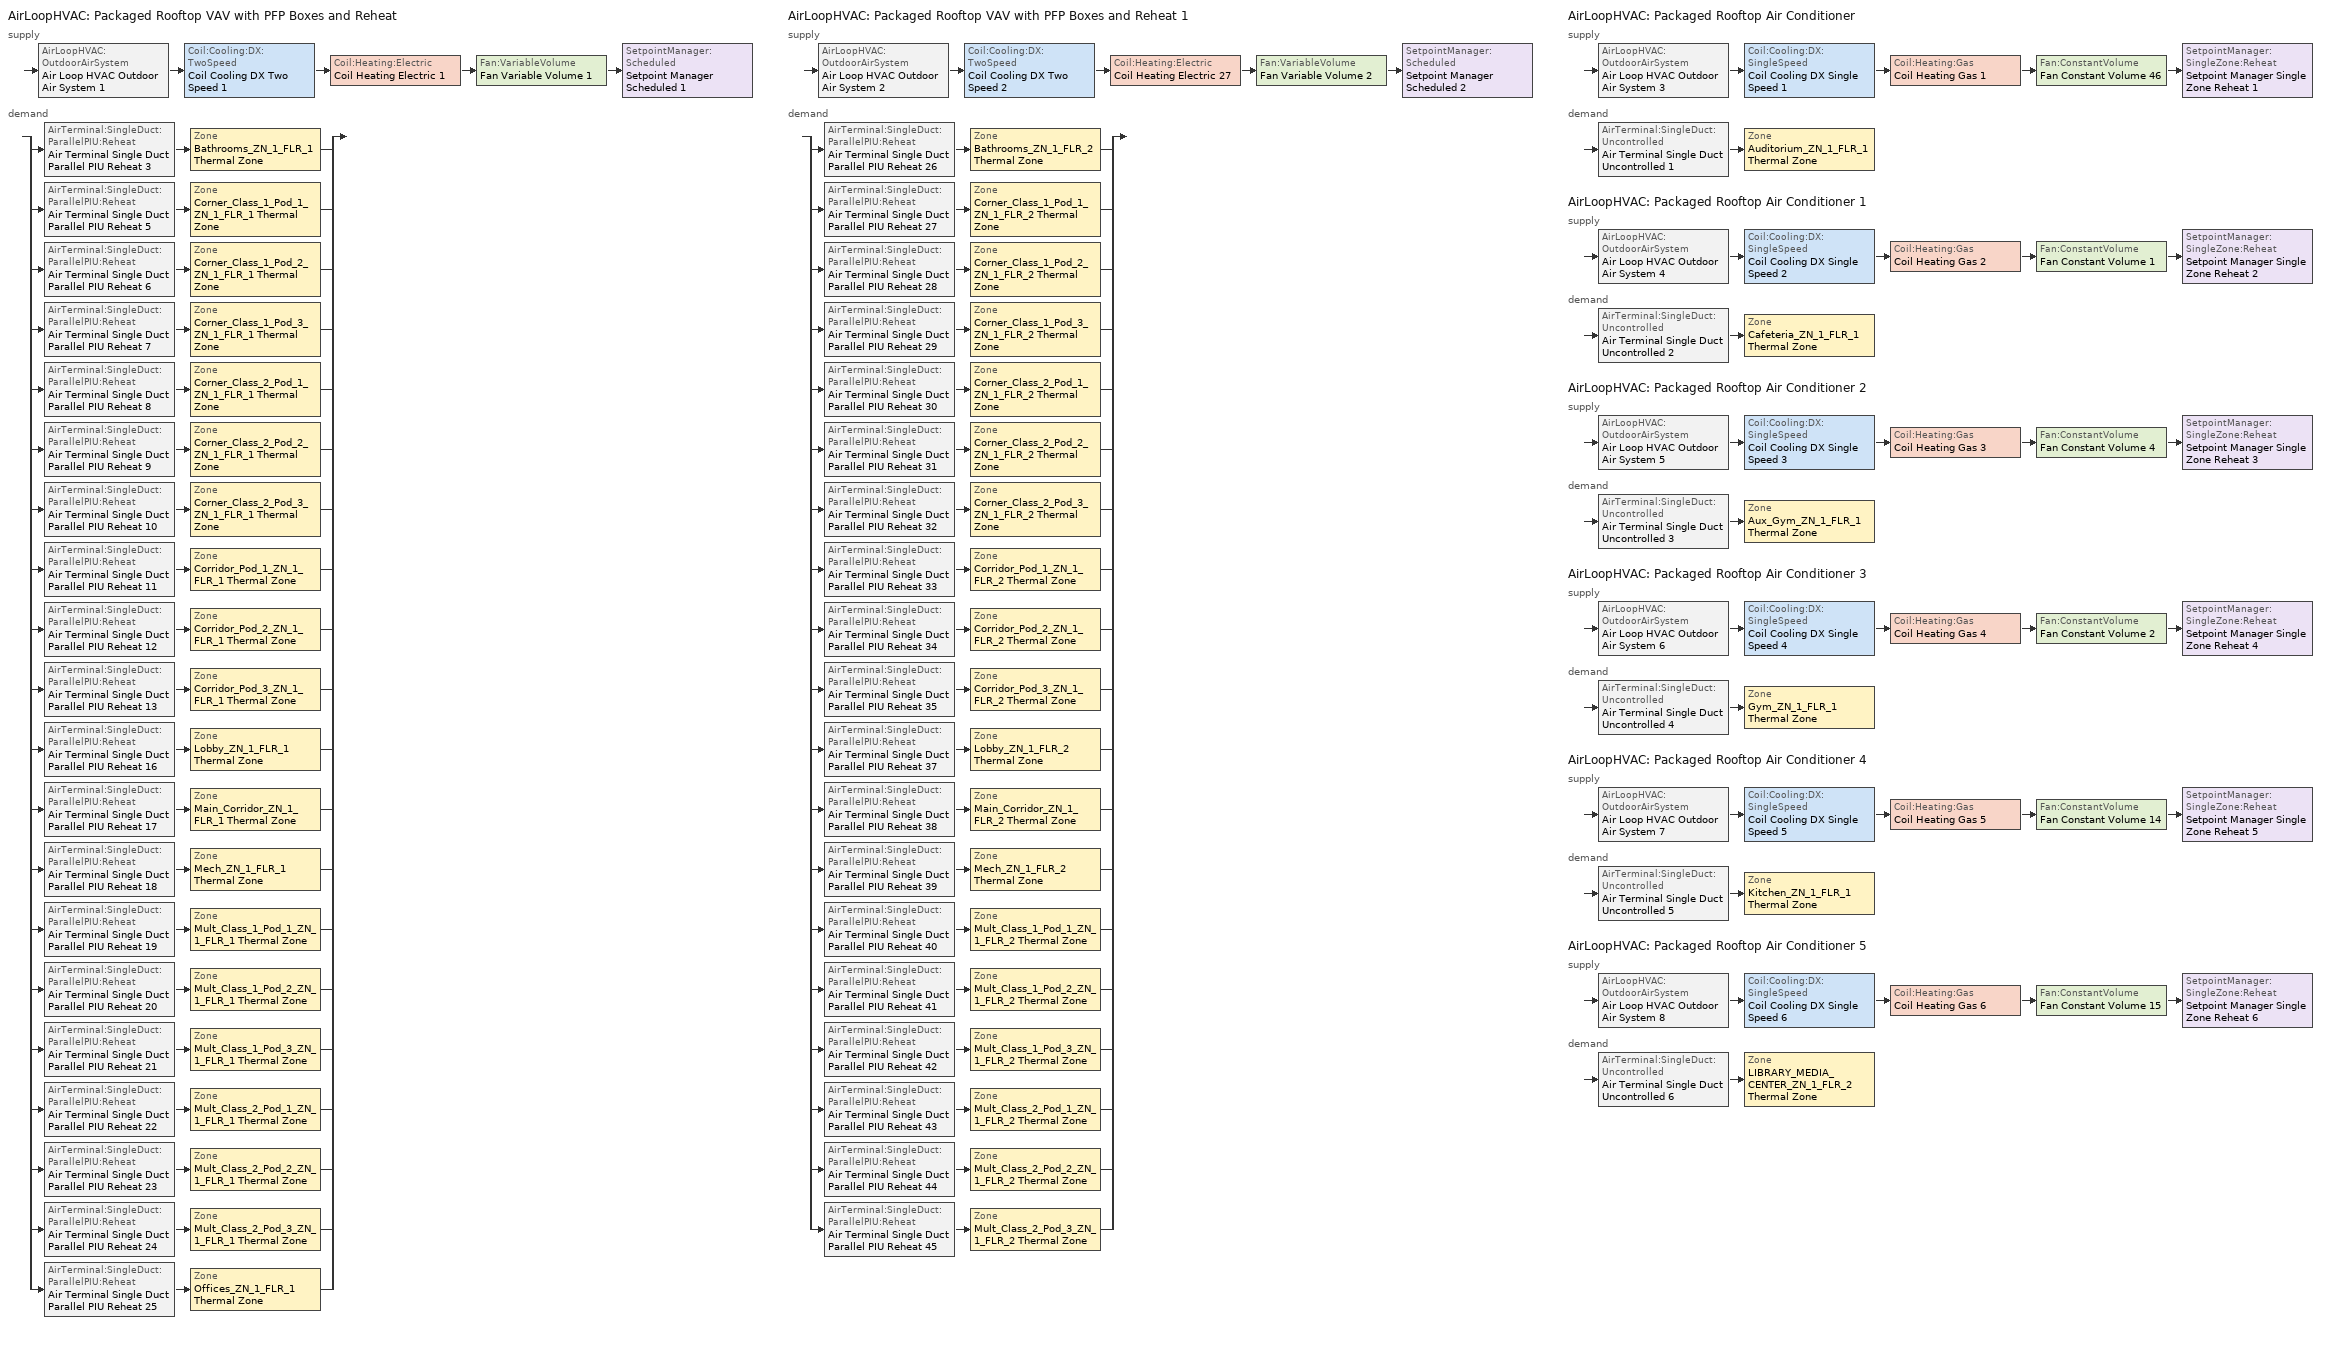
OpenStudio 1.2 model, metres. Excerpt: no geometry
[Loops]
AirLoopHVAC 'Packaged Rooftop VAV with PFP Boxes and Reheat'
 supply: AirLoopHVAC:OutdoorAirSystem 'Air Loop HVAC Outdoor Air System 1' > Coil:Cooling:DX:TwoSpeed 'Coil Cooling DX Two Speed 1' > Coil:Heating:Electric 'Coil Heating Electric 1' > Fan:VariableVolume 'Fan Variable Volume 1' > SetpointManager:Scheduled 'Setpoint Manager Scheduled 1'
 demand: split
  | AirTerminal:SingleDuct:ParallelPIU:Reheat 'Air Terminal Single Duct Parallel PIU Reheat 3' > Zone 'Bathrooms_ZN_1_FLR_1 Thermal Zone'
  | AirTerminal:SingleDuct:ParallelPIU:Reheat 'Air Terminal Single Duct Parallel PIU Reheat 5' > Zone 'Corner_Class_1_Pod_1_ZN_1_FLR_1 Thermal Zone'
  | AirTerminal:SingleDuct:ParallelPIU:Reheat 'Air Terminal Single Duct Parallel PIU Reheat 6' > Zone 'Corner_Class_1_Pod_2_ZN_1_FLR_1 Thermal Zone'
  | AirTerminal:SingleDuct:ParallelPIU:Reheat 'Air Terminal Single Duct Parallel PIU Reheat 7' > Zone 'Corner_Class_1_Pod_3_ZN_1_FLR_1 Thermal Zone'
  | AirTerminal:SingleDuct:ParallelPIU:Reheat 'Air Terminal Single Duct Parallel PIU Reheat 8' > Zone 'Corner_Class_2_Pod_1_ZN_1_FLR_1 Thermal Zone'
  | AirTerminal:SingleDuct:ParallelPIU:Reheat 'Air Terminal Single Duct Parallel PIU Reheat 9' > Zone 'Corner_Class_2_Pod_2_ZN_1_FLR_1 Thermal Zone'
  | AirTerminal:SingleDuct:ParallelPIU:Reheat 'Air Terminal Single Duct Parallel PIU Reheat 10' > Zone 'Corner_Class_2_Pod_3_ZN_1_FLR_1 Thermal Zone'
  | AirTerminal:SingleDuct:ParallelPIU:Reheat 'Air Terminal Single Duct Parallel PIU Reheat 11' > Zone 'Corridor_Pod_1_ZN_1_FLR_1 Thermal Zone'
  | AirTerminal:SingleDuct:ParallelPIU:Reheat 'Air Terminal Single Duct Parallel PIU Reheat 12' > Zone 'Corridor_Pod_2_ZN_1_FLR_1 Thermal Zone'
  | AirTerminal:SingleDuct:ParallelPIU:Reheat 'Air Terminal Single Duct Parallel PIU Reheat 13' > Zone 'Corridor_Pod_3_ZN_1_FLR_1 Thermal Zone'
  | AirTerminal:SingleDuct:ParallelPIU:Reheat 'Air Terminal Single Duct Parallel PIU Reheat 16' > Zone 'Lobby_ZN_1_FLR_1 Thermal Zone'
  | AirTerminal:SingleDuct:ParallelPIU:Reheat 'Air Terminal Single Duct Parallel PIU Reheat 17' > Zone 'Main_Corridor_ZN_1_FLR_1 Thermal Zone'
  | AirTerminal:SingleDuct:ParallelPIU:Reheat 'Air Terminal Single Duct Parallel PIU Reheat 18' > Zone 'Mech_ZN_1_FLR_1 Thermal Zone'
  | AirTerminal:SingleDuct:ParallelPIU:Reheat 'Air Terminal Single Duct Parallel PIU Reheat 19' > Zone 'Mult_Class_1_Pod_1_ZN_1_FLR_1 Thermal Zone'
  | AirTerminal:SingleDuct:ParallelPIU:Reheat 'Air Terminal Single Duct Parallel PIU Reheat 20' > Zone 'Mult_Class_1_Pod_2_ZN_1_FLR_1 Thermal Zone'
  | AirTerminal:SingleDuct:ParallelPIU:Reheat 'Air Terminal Single Duct Parallel PIU Reheat 21' > Zone 'Mult_Class_1_Pod_3_ZN_1_FLR_1 Thermal Zone'
  | AirTerminal:SingleDuct:ParallelPIU:Reheat 'Air Terminal Single Duct Parallel PIU Reheat 22' > Zone 'Mult_Class_2_Pod_1_ZN_1_FLR_1 Thermal Zone'
  | AirTerminal:SingleDuct:ParallelPIU:Reheat 'Air Terminal Single Duct Parallel PIU Reheat 23' > Zone 'Mult_Class_2_Pod_2_ZN_1_FLR_1 Thermal Zone'
  | AirTerminal:SingleDuct:ParallelPIU:Reheat 'Air Terminal Single Duct Parallel PIU Reheat 24' > Zone 'Mult_Class_2_Pod_3_ZN_1_FLR_1 Thermal Zone'
  | AirTerminal:SingleDuct:ParallelPIU:Reheat 'Air Terminal Single Duct Parallel PIU Reheat 25' > Zone 'Offices_ZN_1_FLR_1 Thermal Zone'
AirLoopHVAC 'Packaged Rooftop VAV with PFP Boxes and Reheat 1'
 supply: AirLoopHVAC:OutdoorAirSystem 'Air Loop HVAC Outdoor Air System 2' > Coil:Cooling:DX:TwoSpeed 'Coil Cooling DX Two Speed 2' > Coil:Heating:Electric 'Coil Heating Electric 27' > Fan:VariableVolume 'Fan Variable Volume 2' > SetpointManager:Scheduled 'Setpoint Manager Scheduled 2'
 demand: split
  | AirTerminal:SingleDuct:ParallelPIU:Reheat 'Air Terminal Single Duct Parallel PIU Reheat 26' > Zone 'Bathrooms_ZN_1_FLR_2 Thermal Zone'
  | AirTerminal:SingleDuct:ParallelPIU:Reheat 'Air Terminal Single Duct Parallel PIU Reheat 27' > Zone 'Corner_Class_1_Pod_1_ZN_1_FLR_2 Thermal Zone'
  | AirTerminal:SingleDuct:ParallelPIU:Reheat 'Air Terminal Single Duct Parallel PIU Reheat 28' > Zone 'Corner_Class_1_Pod_2_ZN_1_FLR_2 Thermal Zone'
  | AirTerminal:SingleDuct:ParallelPIU:Reheat 'Air Terminal Single Duct Parallel PIU Reheat 29' > Zone 'Corner_Class_1_Pod_3_ZN_1_FLR_2 Thermal Zone'
  | AirTerminal:SingleDuct:ParallelPIU:Reheat 'Air Terminal Single Duct Parallel PIU Reheat 30' > Zone 'Corner_Class_2_Pod_1_ZN_1_FLR_2 Thermal Zone'
  | AirTerminal:SingleDuct:ParallelPIU:Reheat 'Air Terminal Single Duct Parallel PIU Reheat 31' > Zone 'Corner_Class_2_Pod_2_ZN_1_FLR_2 Thermal Zone'
  | AirTerminal:SingleDuct:ParallelPIU:Reheat 'Air Terminal Single Duct Parallel PIU Reheat 32' > Zone 'Corner_Class_2_Pod_3_ZN_1_FLR_2 Thermal Zone'
  | AirTerminal:SingleDuct:ParallelPIU:Reheat 'Air Terminal Single Duct Parallel PIU Reheat 33' > Zone 'Corridor_Pod_1_ZN_1_FLR_2 Thermal Zone'
  | AirTerminal:SingleDuct:ParallelPIU:Reheat 'Air Terminal Single Duct Parallel PIU Reheat 34' > Zone 'Corridor_Pod_2_ZN_1_FLR_2 Thermal Zone'
  | AirTerminal:SingleDuct:ParallelPIU:Reheat 'Air Terminal Single Duct Parallel PIU Reheat 35' > Zone 'Corridor_Pod_3_ZN_1_FLR_2 Thermal Zone'
  | AirTerminal:SingleDuct:ParallelPIU:Reheat 'Air Terminal Single Duct Parallel PIU Reheat 37' > Zone 'Lobby_ZN_1_FLR_2 Thermal Zone'
  | AirTerminal:SingleDuct:ParallelPIU:Reheat 'Air Terminal Single Duct Parallel PIU Reheat 38' > Zone 'Main_Corridor_ZN_1_FLR_2 Thermal Zone'
  | AirTerminal:SingleDuct:ParallelPIU:Reheat 'Air Terminal Single Duct Parallel PIU Reheat 39' > Zone 'Mech_ZN_1_FLR_2 Thermal Zone'
  | AirTerminal:SingleDuct:ParallelPIU:Reheat 'Air Terminal Single Duct Parallel PIU Reheat 40' > Zone 'Mult_Class_1_Pod_1_ZN_1_FLR_2 Thermal Zone'
  | AirTerminal:SingleDuct:ParallelPIU:Reheat 'Air Terminal Single Duct Parallel PIU Reheat 41' > Zone 'Mult_Class_1_Pod_2_ZN_1_FLR_2 Thermal Zone'
  | AirTerminal:SingleDuct:ParallelPIU:Reheat 'Air Terminal Single Duct Parallel PIU Reheat 42' > Zone 'Mult_Class_1_Pod_3_ZN_1_FLR_2 Thermal Zone'
  | AirTerminal:SingleDuct:ParallelPIU:Reheat 'Air Terminal Single Duct Parallel PIU Reheat 43' > Zone 'Mult_Class_2_Pod_1_ZN_1_FLR_2 Thermal Zone'
  | AirTerminal:SingleDuct:ParallelPIU:Reheat 'Air Terminal Single Duct Parallel PIU Reheat 44' > Zone 'Mult_Class_2_Pod_2_ZN_1_FLR_2 Thermal Zone'
  | AirTerminal:SingleDuct:ParallelPIU:Reheat 'Air Terminal Single Duct Parallel PIU Reheat 45' > Zone 'Mult_Class_2_Pod_3_ZN_1_FLR_2 Thermal Zone'
AirLoopHVAC 'Packaged Rooftop Air Conditioner'
 supply: AirLoopHVAC:OutdoorAirSystem 'Air Loop HVAC Outdoor Air System 3' > Coil:Cooling:DX:SingleSpeed 'Coil Cooling DX Single Speed 1' > Coil:Heating:Gas 'Coil Heating Gas 1' > Fan:ConstantVolume 'Fan Constant Volume 46' > SetpointManager:SingleZone:Reheat 'Setpoint Manager Single Zone Reheat 1'
 demand: AirTerminal:SingleDuct:Uncontrolled 'Air Terminal Single Duct Uncontrolled 1' > Zone 'Auditorium_ZN_1_FLR_1 Thermal Zone'
AirLoopHVAC 'Packaged Rooftop Air Conditioner 1'
 supply: AirLoopHVAC:OutdoorAirSystem 'Air Loop HVAC Outdoor Air System 4' > Coil:Cooling:DX:SingleSpeed 'Coil Cooling DX Single Speed 2' > Coil:Heating:Gas 'Coil Heating Gas 2' > Fan:ConstantVolume 'Fan Constant Volume 1' > SetpointManager:SingleZone:Reheat 'Setpoint Manager Single Zone Reheat 2'
 demand: AirTerminal:SingleDuct:Uncontrolled 'Air Terminal Single Duct Uncontrolled 2' > Zone 'Cafeteria_ZN_1_FLR_1 Thermal Zone'
AirLoopHVAC 'Packaged Rooftop Air Conditioner 2'
 supply: AirLoopHVAC:OutdoorAirSystem 'Air Loop HVAC Outdoor Air System 5' > Coil:Cooling:DX:SingleSpeed 'Coil Cooling DX Single Speed 3' > Coil:Heating:Gas 'Coil Heating Gas 3' > Fan:ConstantVolume 'Fan Constant Volume 4' > SetpointManager:SingleZone:Reheat 'Setpoint Manager Single Zone Reheat 3'
 demand: AirTerminal:SingleDuct:Uncontrolled 'Air Terminal Single Duct Uncontrolled 3' > Zone 'Aux_Gym_ZN_1_FLR_1 Thermal Zone'
AirLoopHVAC 'Packaged Rooftop Air Conditioner 3'
 supply: AirLoopHVAC:OutdoorAirSystem 'Air Loop HVAC Outdoor Air System 6' > Coil:Cooling:DX:SingleSpeed 'Coil Cooling DX Single Speed 4' > Coil:Heating:Gas 'Coil Heating Gas 4' > Fan:ConstantVolume 'Fan Constant Volume 2' > SetpointManager:SingleZone:Reheat 'Setpoint Manager Single Zone Reheat 4'
 demand: AirTerminal:SingleDuct:Uncontrolled 'Air Terminal Single Duct Uncontrolled 4' > Zone 'Gym_ZN_1_FLR_1 Thermal Zone'
AirLoopHVAC 'Packaged Rooftop Air Conditioner 4'
 supply: AirLoopHVAC:OutdoorAirSystem 'Air Loop HVAC Outdoor Air System 7' > Coil:Cooling:DX:SingleSpeed 'Coil Cooling DX Single Speed 5' > Coil:Heating:Gas 'Coil Heating Gas 5' > Fan:ConstantVolume 'Fan Constant Volume 14' > SetpointManager:SingleZone:Reheat 'Setpoint Manager Single Zone Reheat 5'
 demand: AirTerminal:SingleDuct:Uncontrolled 'Air Terminal Single Duct Uncontrolled 5' > Zone 'Kitchen_ZN_1_FLR_1 Thermal Zone'
AirLoopHVAC 'Packaged Rooftop Air Conditioner 5'
 supply: AirLoopHVAC:OutdoorAirSystem 'Air Loop HVAC Outdoor Air System 8' > Coil:Cooling:DX:SingleSpeed 'Coil Cooling DX Single Speed 6' > Coil:Heating:Gas 'Coil Heating Gas 6' > Fan:ConstantVolume 'Fan Constant Volume 15' > SetpointManager:SingleZone:Reheat 'Setpoint Manager Single Zone Reheat 6'
 demand: AirTerminal:SingleDuct:Uncontrolled 'Air Terminal Single Duct Uncontrolled 6' > Zone 'LIBRARY_MEDIA_CENTER_ZN_1_FLR_2 Thermal Zone'
[Sizing:Zone] Zone Cooling Design Supply Air Temperature {C}=14; Zone Heating Design Supply Air Temperature {C}=40; Zone Cooling Design Supply Air Humidity Ratio {kg-H2O/kg-air}=0.0085; Zone Heating Design Supply Air Humidity Ratio {kg-H2O/kg-air}=0.008; Heating Design Air Flow Method=DesignDay
Name | Cooling Design Air Flow Method
Bathrooms_ZN_1_FLR_1 Thermal Zone; Corner_Class_1_Pod_1_ZN_1_FLR_1 Thermal Zone; Corner_Class_1_Pod_1_ZN_1_FLR_2 Thermal Zone; Cafeteria_ZN_1_FLR_1 Thermal Zone
Mech_ZN_1_FLR_1 Thermal Zone; Corner_Class_2_Pod_3_ZN_1_FLR_1 Thermal Zone; Mult_Class_1_Pod_2_ZN_1_FLR_1 Thermal Zone; Mult_Class_1_Pod_1_ZN_1_FLR_2 Thermal Zone; Bathrooms_ZN_1_FLR_2 Thermal Zone; Mult_Class_2_Pod_2_ZN_1_FLR_1 Thermal Zone; Corner_Class_2_Pod_3_ZN_1_FLR_2 Thermal Zone; Mult_Class_2_Pod_3_ZN_1_FLR_2 Thermal Zone; Mult_Class_1_Pod_3_ZN_1_FLR_1 Thermal Zone; Corner_Class_1_Pod_3_ZN_1_FLR_2 Thermal Zone; Corner_Class_2_Pod_1_ZN_1_FLR_2 Thermal Zone; Corner_Class_2_Pod_2_ZN_1_FLR_1 Thermal Zone; Gym_ZN_1_FLR_1 Thermal Zone; Corner_Class_2_Pod_1_ZN_1_FLR_1 Thermal Zone; Mult_Class_2_Pod_1_ZN_1_FLR_1 Thermal Zone; Auditorium_ZN_1_FLR_1 Thermal Zone; Aux_Gym_ZN_1_FLR_1 Thermal Zone; Mult_Class_2_Pod_2_ZN_1_FLR_2 Thermal Zone; Corner_Class_1_Pod_2_ZN_1_FLR_1 Thermal Zone; Offices_ZN_1_FLR_1 Thermal Zone; Corridor_Pod_2_ZN_1_FLR_2 Thermal Zone; Corner_Class_2_Pod_2_ZN_1_FLR_2 Thermal Zone; Mult_Class_1_Pod_2_ZN_1_FLR_2 Thermal Zone; LIBRARY_MEDIA_CENTER_ZN_1_FLR_2 Thermal Zone; Lobby_ZN_1_FLR_1 Thermal Zone; Corridor_Pod_1_ZN_1_FLR_2 Thermal Zone; Corridor_Pod_1_ZN_1_FLR_1 Thermal Zone; Main_Corridor_ZN_1_FLR_1 Thermal Zone; Mech_ZN_1_FLR_2 Thermal Zone; Corridor_Pod_3_ZN_1_FLR_1 Thermal Zone; Kitchen_ZN_1_FLR_1 Thermal Zone; Corner_Class_1_Pod_3_ZN_1_FLR_1 Thermal Zone; Corridor_Pod_2_ZN_1_FLR_1 Thermal Zone; Mult_Class_2_Pod_1_ZN_1_FLR_2 Thermal Zone; Mult_Class_1_Pod_3_ZN_1_FLR_2 Thermal Zone; Corridor_Pod_3_ZN_1_FLR_2 Thermal Zone; Mult_Class_1_Pod_1_ZN_1_FLR_1 Thermal Zone; Lobby_ZN_1_FLR_2 Thermal Zone; Main_Corridor_ZN_1_FLR_2 Thermal Zone; Corner_Class_1_Pod_2_ZN_1_FLR_2 Thermal Zone; Mult_Class_2_Pod_3_ZN_1_FLR_1 Thermal Zone | DesignDay
[Zone equipment]
Bathrooms_ZN_1_FLR_1 Thermal Zone: Air Terminal Single Duct Parallel PIU Reheat 3
Mech_ZN_1_FLR_1 Thermal Zone: Air Terminal Single Duct Parallel PIU Reheat 18
Corner_Class_2_Pod_3_ZN_1_FLR_1 Thermal Zone: Air Terminal Single Duct Parallel PIU Reheat 10
Mult_Class_1_Pod_2_ZN_1_FLR_1 Thermal Zone: Air Terminal Single Duct Parallel PIU Reheat 20
Mult_Class_1_Pod_1_ZN_1_FLR_2 Thermal Zone: Air Terminal Single Duct Parallel PIU Reheat 40
Bathrooms_ZN_1_FLR_2 Thermal Zone: Air Terminal Single Duct Parallel PIU Reheat 26
Mult_Class_2_Pod_2_ZN_1_FLR_1 Thermal Zone: Air Terminal Single Duct Parallel PIU Reheat 23
Corner_Class_2_Pod_3_ZN_1_FLR_2 Thermal Zone: Air Terminal Single Duct Parallel PIU Reheat 32
Mult_Class_2_Pod_3_ZN_1_FLR_2 Thermal Zone: Air Terminal Single Duct Parallel PIU Reheat 45
Mult_Class_1_Pod_3_ZN_1_FLR_1 Thermal Zone: Air Terminal Single Duct Parallel PIU Reheat 21
Corner_Class_1_Pod_3_ZN_1_FLR_2 Thermal Zone: Air Terminal Single Duct Parallel PIU Reheat 29
Corner_Class_2_Pod_1_ZN_1_FLR_2 Thermal Zone: Air Terminal Single Duct Parallel PIU Reheat 30
Corner_Class_2_Pod_2_ZN_1_FLR_1 Thermal Zone: Air Terminal Single Duct Parallel PIU Reheat 9
Gym_ZN_1_FLR_1 Thermal Zone: Air Terminal Single Duct Uncontrolled 4
Corner_Class_2_Pod_1_ZN_1_FLR_1 Thermal Zone: Air Terminal Single Duct Parallel PIU Reheat 8
Corner_Class_1_Pod_1_ZN_1_FLR_1 Thermal Zone: Air Terminal Single Duct Parallel PIU Reheat 5
Mult_Class_2_Pod_1_ZN_1_FLR_1 Thermal Zone: Air Terminal Single Duct Parallel PIU Reheat 22
Auditorium_ZN_1_FLR_1 Thermal Zone: Air Terminal Single Duct Uncontrolled 1
Aux_Gym_ZN_1_FLR_1 Thermal Zone: Air Terminal Single Duct Uncontrolled 3
Mult_Class_2_Pod_2_ZN_1_FLR_2 Thermal Zone: Air Terminal Single Duct Parallel PIU Reheat 44
Corner_Class_1_Pod_2_ZN_1_FLR_1 Thermal Zone: Air Terminal Single Duct Parallel PIU Reheat 6
Offices_ZN_1_FLR_1 Thermal Zone: Air Terminal Single Duct Parallel PIU Reheat 25
Corridor_Pod_2_ZN_1_FLR_2 Thermal Zone: Air Terminal Single Duct Parallel PIU Reheat 34
Corner_Class_1_Pod_1_ZN_1_FLR_2 Thermal Zone: Air Terminal Single Duct Parallel PIU Reheat 27
Corner_Class_2_Pod_2_ZN_1_FLR_2 Thermal Zone: Air Terminal Single Duct Parallel PIU Reheat 31
Mult_Class_1_Pod_2_ZN_1_FLR_2 Thermal Zone: Air Terminal Single Duct Parallel PIU Reheat 41
LIBRARY_MEDIA_CENTER_ZN_1_FLR_2 Thermal Zone: Air Terminal Single Duct Uncontrolled 6
Lobby_ZN_1_FLR_1 Thermal Zone: Air Terminal Single Duct Parallel PIU Reheat 16
Corridor_Pod_1_ZN_1_FLR_2 Thermal Zone: Air Terminal Single Duct Parallel PIU Reheat 33
Corridor_Pod_1_ZN_1_FLR_1 Thermal Zone: Air Terminal Single Duct Parallel PIU Reheat 11
Main_Corridor_ZN_1_FLR_1 Thermal Zone: Air Terminal Single Duct Parallel PIU Reheat 17
Mech_ZN_1_FLR_2 Thermal Zone: Air Terminal Single Duct Parallel PIU Reheat 39
Corridor_Pod_3_ZN_1_FLR_1 Thermal Zone: Air Terminal Single Duct Parallel PIU Reheat 13
Kitchen_ZN_1_FLR_1 Thermal Zone: Air Terminal Single Duct Uncontrolled 5
Corner_Class_1_Pod_3_ZN_1_FLR_1 Thermal Zone: Air Terminal Single Duct Parallel PIU Reheat 7
Corridor_Pod_2_ZN_1_FLR_1 Thermal Zone: Air Terminal Single Duct Parallel PIU Reheat 12
Cafeteria_ZN_1_FLR_1 Thermal Zone: Air Terminal Single Duct Uncontrolled 2
Mult_Class_2_Pod_1_ZN_1_FLR_2 Thermal Zone: Air Terminal Single Duct Parallel PIU Reheat 43
Mult_Class_1_Pod_3_ZN_1_FLR_2 Thermal Zone: Air Terminal Single Duct Parallel PIU Reheat 42
Corridor_Pod_3_ZN_1_FLR_2 Thermal Zone: Air Terminal Single Duct Parallel PIU Reheat 35
Mult_Class_1_Pod_1_ZN_1_FLR_1 Thermal Zone: Air Terminal Single Duct Parallel PIU Reheat 19
Lobby_ZN_1_FLR_2 Thermal Zone: Air Terminal Single Duct Parallel PIU Reheat 37
Main_Corridor_ZN_1_FLR_2 Thermal Zone: Air Terminal Single Duct Parallel PIU Reheat 38
Corner_Class_1_Pod_2_ZN_1_FLR_2 Thermal Zone: Air Terminal Single Duct Parallel PIU Reheat 28
Mult_Class_2_Pod_3_ZN_1_FLR_1 Thermal Zone: Air Terminal Single Duct Parallel PIU Reheat 24
[AirLoopHVAC] Design Supply Air Flow Rate {m3/s}=AutoSize
Packaged Rooftop VAV with PFP Boxes and Reheat; Packaged Rooftop VAV with PFP Boxes and Reheat 1; Packaged Rooftop Air Conditioner; Packaged Rooftop Air Conditioner 1; Packaged Rooftop Air Conditioner 2; Packaged Rooftop Air Conditioner 3; Packaged Rooftop Air Conditioner 4; Packaged Rooftop Air Conditioner 5
[Sizing:System] Type of Load to Size On=Sensible; Design Outdoor Air Flow Rate {m3/s}=Autosize; Preheat Design Temperature {C}=7; Preheat Design Humidity Ratio {kg-H2O/kg-Air}=0.008; Precool Design Temperature {C}=12.8; Precool Design Humidity Ratio {kg-H2O/kg-Air}=0.008; Central Cooling Design Supply Air Temperature {C}=12.8; Sizing Option=NonCoincident; 100% Outdoor Air in Cooling=Yes; 100% Outdoor Air in Heating=Yes; Central Cooling Design Supply Air Humidity Ratio {kg-H2O/kg-Air}=0.0085; Central Heating Design Supply Air Humidity Ratio {kg-H2O/kg-Air}=0.008; Cooling Design Air Flow Method=DesignDay; Cooling Design Air Flow Rate {m3/s}=0; Heating Design Air Flow Method=DesignDay; Heating Design Air Flow Rate {m3/s}=0; System Outdoor Air Method=ZoneSum
Name | Minimum System Air Flow Ratio | Central Heating Design Supply Air Temperature {C}
Packaged Rooftop VAV with PFP Boxes and Reheat; Packaged Rooftop VAV with PFP Boxes and Reheat 1 | 0.3 | 16.7
Packaged Rooftop Air Conditioner; Packaged Rooftop Air Conditioner 1; Packaged Rooftop Air Conditioner 2; Packaged Rooftop Air Conditioner 3; Packaged Rooftop Air Conditioner 4; Packaged Rooftop Air Conditioner 5 | 1 | 40
[Fan:VariableVolume] Availability Schedule=Always On Discrete; Fan Efficiency=0.6045; Pressure Rise {Pa}=500; Maximum Flow Rate {m3/s}=Autosize; Fan Power Minimum Flow Rate Input Method=FixedFlowRate; Fan Power Minimum Flow Fraction=0; Fan Power Minimum Air Flow Rate {m3/s}=0; Motor Efficiency=0.93; Motor In Airstream Fraction=1; Fan Power Coefficient 1=0.0407599; Fan Power Coefficient 2=0.088045; Fan Power Coefficient 3=-0.0729261; Fan Power Coefficient 4=0.94374; Fan Power Coefficient 5=0
Fan Variable Volume 1; Fan Variable Volume 2
[Coil:Heating:Electric] Availability Schedule=Always On Discrete
Coil Heating Electric 1; Coil Heating Electric 4; Coil Heating Electric 6; Coil Heating Electric 7; Coil Heating Electric 8; Coil Heating Electric 9; Coil Heating Electric 10; Coil Heating Electric 11; Coil Heating Electric 12; Coil Heating Electric 13; Coil Heating Electric 14; Coil Heating Electric 17; Coil Heating Electric 18; Coil Heating Electric 19; Coil Heating Electric 20; Coil Heating Electric 21; Coil Heating Electric 22; Coil Heating Electric 23; Coil Heating Electric 24; Coil Heating Electric 25; Coil Heating Electric 26; Coil Heating Electric 27; Coil Heating Electric 28; Coil Heating Electric 29; Coil Heating Electric 30; Coil Heating Electric 31; Coil Heating Electric 32; Coil Heating Electric 33; Coil Heating Electric 34; Coil Heating Electric 35; Coil Heating Electric 36; Coil Heating Electric 37; Coil Heating Electric 39; Coil Heating Electric 40; Coil Heating Electric 41; Coil Heating Electric 42; Coil Heating Electric 43; Coil Heating Electric 44; Coil Heating Electric 45; Coil Heating Electric 46; Coil Heating Electric 47
[Coil:Cooling:DX:TwoSpeed] Availability Schedule=Always On Discrete; Rated High Speed Total Cooling Capacity {W}=Autosize; Rated High Speed Sensible Heat Ratio=Autosize; Rated High Speed COP {W/W}=3; Rated High Speed Air Flow Rate {m3/s}=Autosize; Rated Low Speed Total Cooling Capacity {W}=Autosize; Rated Low Speed Sensible Heat Ratio=0.69; Rated Low Speed COP {W/W}=3; Condenser Type=AirCooled; High Speed Evaporative Condenser Effectiveness=0; High Speed Evaporative Condenser Air Flow Rate {m3/s}=Autosize; High Speed Evaporative Condenser Pump Rated Power Consumption {W}=Autosize; Low Speed Evaporative Condenser Effectiveness=0; Low Speed Evaporative Condenser Air Flow Rate {m3/s}=Autosize; Low Speed Evaporative Condenser Pump Rated Power Consumption {W}=Autosize; Basin Heater Capacity {W/K}=10; Basin Heater Setpoint Temperature {C}=2
Name | Total Cooling Capacity Function of Temperature Curve | Total Cooling Capacity Function of Flow Fraction Curve | Energy Input Ratio Function of Temperature Curve | Energy Input Ratio Function of Flow Fraction Curve | Part Load Fraction Correlation Curve | Low Speed Total Cooling Capacity Function of Temperature Curve | Low Speed Energy Input Ratio Function of Temperature Curve
Coil Cooling DX Two Speed 1 | Curve Biquadratic 1 | Curve Quadratic 1 | Curve Biquadratic 2 | Curve Quadratic 2 | Curve Quadratic 3 | Curve Biquadratic 3 | Curve Biquadratic 4
Coil Cooling DX Two Speed 2 | Curve Biquadratic 5 | Curve Quadratic 4 | Curve Biquadratic 6 | Curve Quadratic 5 | Curve Quadratic 6 | Curve Biquadratic 7 | Curve Biquadratic 8
[SetpointManager:Scheduled] Control Variable=Temperature
Name | Schedule
Setpoint Manager Scheduled 1 | Deck_Temperature
Setpoint Manager Scheduled 2 | Deck_Temperature 1
[Controller:OutdoorAir] Minimum Outdoor Air Flow Rate {m3/s}=Autosize; Maximum Outdoor Air Flow Rate {m3/s}=Autosize; Economizer Control Type=NoEconomizer; Economizer Control Action Type=ModulateFlow; Economizer Maximum Limit Dry-Bulb Temperature {C}=28; Economizer Maximum Limit Enthalpy {J/kg}=64000; Economizer Minimum Limit Dry-Bulb Temperature {C}=-100; Lockout Type=NoLockout; Minimum Limit Type=FixedMinimum; High Humidity Control=No; Heat Recovery Bypass Control Type=BypassWhenOAFlowGreaterThanMinimum
Name | Controller Mechanical Ventilation
Controller Outdoor Air 1 | Controller Mechanical Ventilation 1
Controller Outdoor Air 2 | Controller Mechanical Ventilation 2
Controller Outdoor Air 3 | Controller Mechanical Ventilation 3
Controller Outdoor Air 4 | Controller Mechanical Ventilation 4
Controller Outdoor Air 5 | Controller Mechanical Ventilation 5
Controller Outdoor Air 6 | Controller Mechanical Ventilation 6
Controller Outdoor Air 7 | Controller Mechanical Ventilation 7
Controller Outdoor Air 8 | Controller Mechanical Ventilation 8
[Controller:MechanicalVentilation] Availability Schedule=Always On Discrete; System Outdoor Air Method=ZoneSum
Controller Mechanical Ventilation 1; Controller Mechanical Ventilation 2; Controller Mechanical Ventilation 3; Controller Mechanical Ventilation 4; Controller Mechanical Ventilation 5; Controller Mechanical Ventilation 6; Controller Mechanical Ventilation 7; Controller Mechanical Ventilation 8
[AirLoopHVAC:OutdoorAirSystem]
Name | Controller
Air Loop HVAC Outdoor Air System 1 | Controller Outdoor Air 1
Air Loop HVAC Outdoor Air System 2 | Controller Outdoor Air 2
Air Loop HVAC Outdoor Air System 3 | Controller Outdoor Air 3
Air Loop HVAC Outdoor Air System 4 | Controller Outdoor Air 4
Air Loop HVAC Outdoor Air System 5 | Controller Outdoor Air 5
Air Loop HVAC Outdoor Air System 6 | Controller Outdoor Air 6
Air Loop HVAC Outdoor Air System 7 | Controller Outdoor Air 7
Air Loop HVAC Outdoor Air System 8 | Controller Outdoor Air 8
[AirTerminal:SingleDuct:ParallelPIU:Reheat] Availability Schedule=Always On Discrete; Maximum Primary Air Flow Rate {m3/s}=Autosize; Maximum Secondary Air Flow Rate {m3/s}=Autosize; Minimum Primary Air Flow Fraction=Autosize; Fan On Flow Fraction=Autosize; Maximum Hot Water or Steam Flow Rate {m3/s}=Autosize; Minimum Hot Water or Steam Flow Rate {m3/s}=0; Convergence Tolerance=0.001
Name | Fan | Reheat Coil
Air Terminal Single Duct Parallel PIU Reheat 3 | Fan Constant Volume 3 | Coil Heating Electric 4
Air Terminal Single Duct Parallel PIU Reheat 5 | Fan Constant Volume 5 | Coil Heating Electric 6
Air Terminal Single Duct Parallel PIU Reheat 6 | Fan Constant Volume 6 | Coil Heating Electric 7
Air Terminal Single Duct Parallel PIU Reheat 7 | Fan Constant Volume 7 | Coil Heating Electric 8
Air Terminal Single Duct Parallel PIU Reheat 8 | Fan Constant Volume 8 | Coil Heating Electric 9
Air Terminal Single Duct Parallel PIU Reheat 9 | Fan Constant Volume 9 | Coil Heating Electric 10
Air Terminal Single Duct Parallel PIU Reheat 10 | Fan Constant Volume 10 | Coil Heating Electric 11
Air Terminal Single Duct Parallel PIU Reheat 11 | Fan Constant Volume 11 | Coil Heating Electric 12
Air Terminal Single Duct Parallel PIU Reheat 12 | Fan Constant Volume 12 | Coil Heating Electric 13
Air Terminal Single Duct Parallel PIU Reheat 13 | Fan Constant Volume 13 | Coil Heating Electric 14
Air Terminal Single Duct Parallel PIU Reheat 16 | Fan Constant Volume 16 | Coil Heating Electric 17
Air Terminal Single Duct Parallel PIU Reheat 17 | Fan Constant Volume 17 | Coil Heating Electric 18
Air Terminal Single Duct Parallel PIU Reheat 18 | Fan Constant Volume 18 | Coil Heating Electric 19
Air Terminal Single Duct Parallel PIU Reheat 19 | Fan Constant Volume 19 | Coil Heating Electric 20
Air Terminal Single Duct Parallel PIU Reheat 20 | Fan Constant Volume 20 | Coil Heating Electric 21
Air Terminal Single Duct Parallel PIU Reheat 21 | Fan Constant Volume 21 | Coil Heating Electric 22
Air Terminal Single Duct Parallel PIU Reheat 22 | Fan Constant Volume 22 | Coil Heating Electric 23
Air Terminal Single Duct Parallel PIU Reheat 23 | Fan Constant Volume 23 | Coil Heating Electric 24
Air Terminal Single Duct Parallel PIU Reheat 24 | Fan Constant Volume 24 | Coil Heating Electric 25
Air Terminal Single Duct Parallel PIU Reheat 25 | Fan Constant Volume 25 | Coil Heating Electric 26
Air Terminal Single Duct Parallel PIU Reheat 26 | Fan Constant Volume 26 | Coil Heating Electric 28
Air Terminal Single Duct Parallel PIU Reheat 27 | Fan Constant Volume 27 | Coil Heating Electric 29
Air Terminal Single Duct Parallel PIU Reheat 28 | Fan Constant Volume 28 | Coil Heating Electric 30
Air Terminal Single Duct Parallel PIU Reheat 29 | Fan Constant Volume 29 | Coil Heating Electric 31
Air Terminal Single Duct Parallel PIU Reheat 30 | Fan Constant Volume 30 | Coil Heating Electric 32
Air Terminal Single Duct Parallel PIU Reheat 31 | Fan Constant Volume 31 | Coil Heating Electric 33
Air Terminal Single Duct Parallel PIU Reheat 32 | Fan Constant Volume 32 | Coil Heating Electric 34
Air Terminal Single Duct Parallel PIU Reheat 33 | Fan Constant Volume 33 | Coil Heating Electric 35
Air Terminal Single Duct Parallel PIU Reheat 34 | Fan Constant Volume 34 | Coil Heating Electric 36
Air Terminal Single Duct Parallel PIU Reheat 35 | Fan Constant Volume 35 | Coil Heating Electric 37
Air Terminal Single Duct Parallel PIU Reheat 37 | Fan Constant Volume 37 | Coil Heating Electric 39
Air Terminal Single Duct Parallel PIU Reheat 38 | Fan Constant Volume 38 | Coil Heating Electric 40
Air Terminal Single Duct Parallel PIU Reheat 39 | Fan Constant Volume 39 | Coil Heating Electric 41
Air Terminal Single Duct Parallel PIU Reheat 40 | Fan Constant Volume 40 | Coil Heating Electric 42
Air Terminal Single Duct Parallel PIU Reheat 41 | Fan Constant Volume 41 | Coil Heating Electric 43
Air Terminal Single Duct Parallel PIU Reheat 42 | Fan Constant Volume 42 | Coil Heating Electric 44
Air Terminal Single Duct Parallel PIU Reheat 43 | Fan Constant Volume 43 | Coil Heating Electric 45
Air Terminal Single Duct Parallel PIU Reheat 44 | Fan Constant Volume 44 | Coil Heating Electric 46
Air Terminal Single Duct Parallel PIU Reheat 45 | Fan Constant Volume 45 | Coil Heating Electric 47
[Fan:ConstantVolume] Availability Schedule=Always On Discrete; Maximum Flow Rate {m3/s}=AutoSize
Name | Pressure Rise {Pa}
Fan Constant Volume 3; Fan Constant Volume 5; Fan Constant Volume 6; Fan Constant Volume 7; Fan Constant Volume 8; Fan Constant Volume 9; Fan Constant Volume 10; Fan Constant Volume 11; Fan Constant Volume 12; Fan Constant Volume 13; Fan Constant Volume 16; Fan Constant Volume 17; Fan Constant Volume 18; Fan Constant Volume 19; Fan Constant Volume 20; Fan Constant Volume 21; Fan Constant Volume 22; Fan Constant Volume 23; Fan Constant Volume 24; Fan Constant Volume 25; Fan Constant Volume 26; Fan Constant Volume 27; Fan Constant Volume 28; Fan Constant Volume 29; Fan Constant Volume 30; Fan Constant Volume 31; Fan Constant Volume 32; Fan Constant Volume 33; Fan Constant Volume 34; Fan Constant Volume 35; Fan Constant Volume 37; Fan Constant Volume 38; Fan Constant Volume 39; Fan Constant Volume 40; Fan Constant Volume 41; Fan Constant Volume 42; Fan Constant Volume 43; Fan Constant Volume 44; Fan Constant Volume 45 | 300
Fan Constant Volume 46; Fan Constant Volume 1; Fan Constant Volume 4; Fan Constant Volume 2; Fan Constant Volume 14; Fan Constant Volume 15 | 500
[Coil:Heating:Gas] Availability Schedule=Always On Discrete; Gas Burner Efficiency=0.8; Nominal Capacity {W}=AutoSize; Parasitic Electric Load {W}=0; Parasitic Gas Load {W}=0
Coil Heating Gas 1; Coil Heating Gas 2; Coil Heating Gas 3; Coil Heating Gas 4; Coil Heating Gas 5; Coil Heating Gas 6
[Coil:Cooling:DX:SingleSpeed] Availability Schedule=Always On Discrete; Rated Total Cooling Capacity {W}=autosize; Rated Sensible Heat Ratio=autosize; Rated COP {W/W}=3; Rated Air Flow Rate {m3/s}=autosize; Rated Evaporator Fan Power Per Volume Flow Rate {W/(m3/s)}=773.3; Condenser Type=AirCooled; Evaporative Condenser Effectiveness=0; Evaporative Condenser Air Flow Rate {m3/s}=Autosize; Evaporative Condenser Pump Rated Power Consumption {W}=Autosize; Crankcase Heater Capacity {W}=0; Maximum Outdoor Dry-Bulb Temperature for Crankcase Heater Operation {C}=0; Basin Heater Capacity {W/K}=0; Basin Heater Setpoint Temperature {C}=10
Name | Total Cooling Capacity Function of Temperature Curve | Total Cooling Capacity Function of Flow Fraction Curve | Energy Input Ratio Function of Temperature Curve | Energy Input Ratio Function of Flow Fraction Curve | Part Load Fraction Correlation Curve
Coil Cooling DX Single Speed 1 | Curve Biquadratic 9 | Curve Quadratic 7 | Curve Biquadratic 10 | Curve Quadratic 8 | Curve Quadratic 9
Coil Cooling DX Single Speed 2 | Curve Biquadratic 11 | Curve Quadratic 10 | Curve Biquadratic 12 | Curve Quadratic 11 | Curve Quadratic 12
Coil Cooling DX Single Speed 3 | Curve Biquadratic 13 | Curve Quadratic 13 | Curve Biquadratic 14 | Curve Quadratic 14 | Curve Quadratic 15
Coil Cooling DX Single Speed 4 | Curve Biquadratic 15 | Curve Quadratic 16 | Curve Biquadratic 16 | Curve Quadratic 17 | Curve Quadratic 18
Coil Cooling DX Single Speed 5 | Curve Biquadratic 17 | Curve Quadratic 19 | Curve Biquadratic 18 | Curve Quadratic 20 | Curve Quadratic 21
Coil Cooling DX Single Speed 6 | Curve Biquadratic 19 | Curve Quadratic 22 | Curve Biquadratic 20 | Curve Quadratic 23 | Curve Quadratic 24
[SetpointManager:SingleZone:Reheat] Minimum Supply Air Temperature {C}=-99; Maximum Supply Air Temperature {C}=99
Name | Control Zone
Setpoint Manager Single Zone Reheat 1 | Auditorium_ZN_1_FLR_1 Thermal Zone
Setpoint Manager Single Zone Reheat 2 | Cafeteria_ZN_1_FLR_1 Thermal Zone
Setpoint Manager Single Zone Reheat 3 | Aux_Gym_ZN_1_FLR_1 Thermal Zone
Setpoint Manager Single Zone Reheat 4 | Gym_ZN_1_FLR_1 Thermal Zone
Setpoint Manager Single Zone Reheat 5 | Kitchen_ZN_1_FLR_1 Thermal Zone
Setpoint Manager Single Zone Reheat 6 | LIBRARY_MEDIA_CENTER_ZN_1_FLR_2 Thermal Zone
[AirTerminal:SingleDuct:Uncontrolled] Availability Schedule=Always On Discrete; Maximum Air Flow Rate {m3/s}=AutoSize
Air Terminal Single Duct Uncontrolled 1; Air Terminal Single Duct Uncontrolled 2; Air Terminal Single Duct Uncontrolled 3; Air Terminal Single Duct Uncontrolled 4; Air Terminal Single Duct Uncontrolled 5; Air Terminal Single Duct Uncontrolled 6
[Curve:Quadratic]
Name | Coefficient1 Constant | Coefficient2 x | Coefficient3 x**2 | Minimum Value of x {BasedOnField A2} | Maximum Value of x {BasedOnField A2}
Curve Quadratic 1; Curve Quadratic 4; Curve Quadratic 7; Curve Quadratic 10; Curve Quadratic 13; Curve Quadratic 16; Curve Quadratic 19; Curve Quadratic 22 | 0.77136 | 0.34053 | -0.11088 | 0.75918 | 1.13877
Curve Quadratic 2; Curve Quadratic 5; Curve Quadratic 8; Curve Quadratic 11; Curve Quadratic 14; Curve Quadratic 17; Curve Quadratic 20; Curve Quadratic 23 | 1.2055 | -0.32953 | 0.12308 | 0.75918 | 1.13877
Curve Quadratic 3; Curve Quadratic 6; Curve Quadratic 9; Curve Quadratic 12; Curve Quadratic 15; Curve Quadratic 18; Curve Quadratic 21; Curve Quadratic 24 | 0.771 | 0.229 | 0 | 0 | 1
[Curve:Biquadratic] Minimum Value of x {BasedOnField A2}=17; Maximum Value of x {BasedOnField A2}=22; Minimum Value of y {BasedOnField A3}=13; Maximum Value of y {BasedOnField A3}=46
Name | Coefficient1 Constant | Coefficient2 x | Coefficient3 x**2 | Coefficient4 y | Coefficient5 y**2 | Coefficient6 x*y
Curve Biquadratic 1; Curve Biquadratic 3; Curve Biquadratic 5; Curve Biquadratic 7; Curve Biquadratic 9; Curve Biquadratic 11; Curve Biquadratic 13; Curve Biquadratic 15; Curve Biquadratic 17; Curve Biquadratic 19 | 0.42415 | 0.04426 | -0.00042 | 0.00333 | -8e-005 | -0.00021
Curve Biquadratic 2; Curve Biquadratic 4; Curve Biquadratic 6; Curve Biquadratic 8; Curve Biquadratic 10; Curve Biquadratic 12; Curve Biquadratic 14; Curve Biquadratic 16; Curve Biquadratic 18; Curve Biquadratic 20 | 1.23649 | -0.02431 | 0.00057 | -0.01434 | 0.00063 | -0.00038
[Schedule:Ruleset]
Name | Default Day Schedule | Summer Design Day Schedule | Winter Design Day Schedule
Deck_Temperature | Deck_Temperature_Default | Deck_Temperature_Summer_Design_Day | Deck_Temperature_Winter_Design_Day
Deck_Temperature 1 | Deck_Temperature_Default 1 | Deck_Temperature_Summer_Design_Day 1 | Deck_Temperature_Winter_Design_Day 1
[Schedule:Day]
Deck_Temperature_Default; Deck_Temperature_Summer_Design_Day; Deck_Temperature_Winter_Design_Day; Deck_Temperature_Default 1; Deck_Temperature_Summer_Design_Day 1; Deck_Temperature_Winter_Design_Day 1: 24, 0, 12.8
[Schedule:Constant]
Always On Discrete: Value=1
